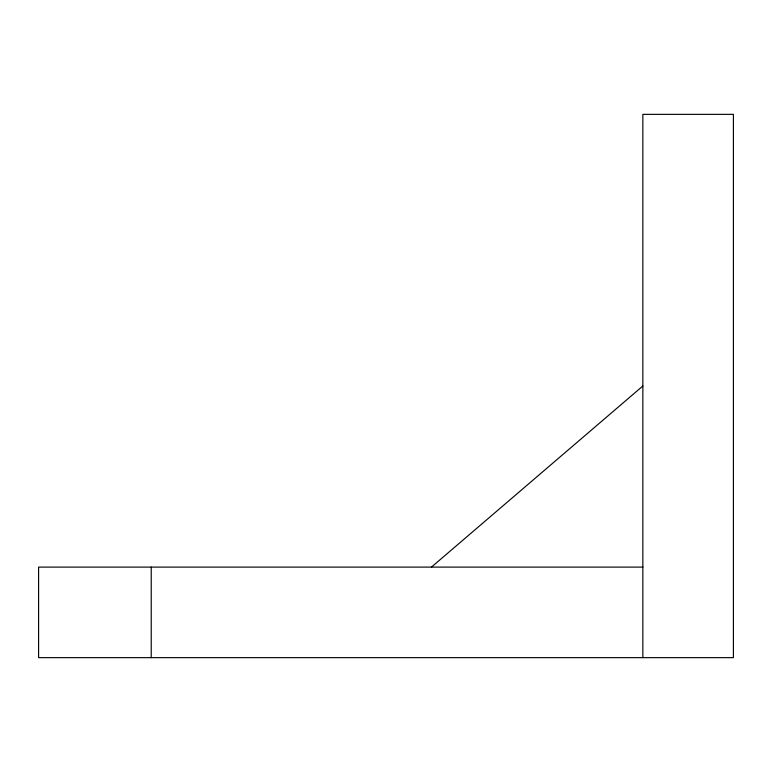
<?xml version="1.0" encoding="UTF-8"?>
<svg xmlns="http://www.w3.org/2000/svg" width="772" height="772" viewBox="0 0 772 772"><rect width="100%" height="100%" fill="white"/><g stroke="black" fill="none" stroke-linecap="round" stroke-linejoin="round"><path stroke-width="1.16" d="M431.452 567.102L642.854 386M642.854 567.102L38.6 567.102L38.6 657.647L733.4 657.647L733.4 114.352L642.854 114.352L642.854 657.647M151.225 567.102L151.225 657.647"/></g></svg>
